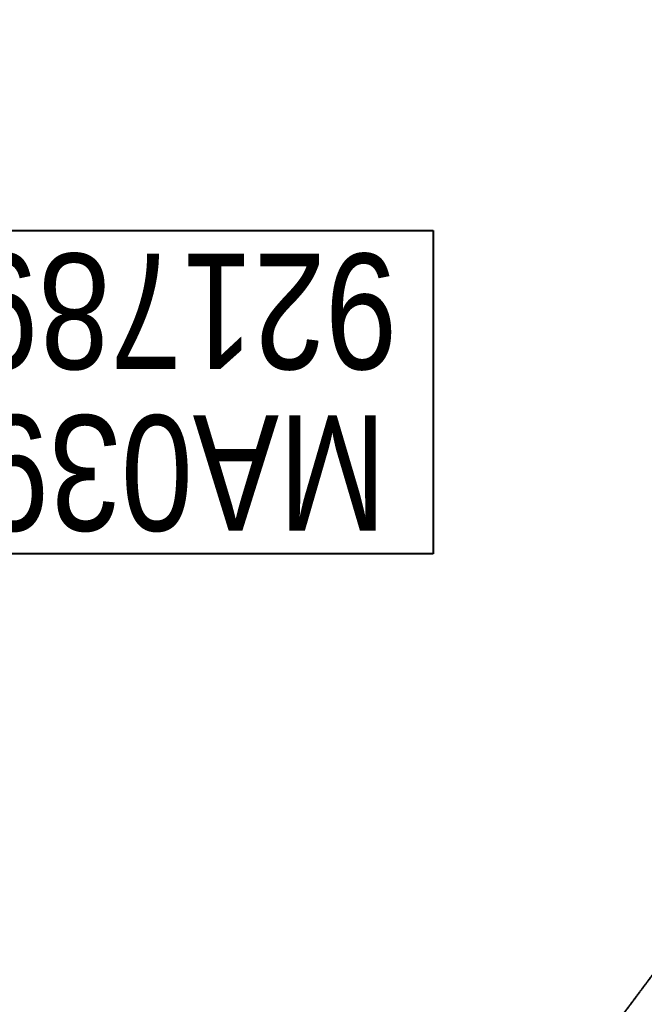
# Model space of a CAD drawing. Header units: centimetres. Extents: x -6122352 to 6876996, y -1694241 to 2592194.
# Drawn here: x 125097 to 127531, y -32344 to -28507 of the extents above; entities that cross this region are included whole.
import ezdxf
from ezdxf.xclip import XClip

# ---------------------------------------------------------------- set-up
doc = ezdxf.new("R2010")
doc.units = ezdxf.units.CM
doc.header["$MEASUREMENT"] = 0
doc.header["$XCLIPFRAME"] = 2
for name, pattern in [('DASHED2', [0.375, 0.25, -0.125]), ('XR-AR-END-SETTING OUT PLAN$0$23585-XR-AR-END-GROUND FLOOR$0$23261-XR-AR-SI-GF$0$HIDDEN', [0.375, 0.25, -0.125]), ('XR-AR-END-SETTING OUT PLAN$0$23585-XR-AR-END-GROUND FLOOR$0$XR-END-GROUND FLOOR PLAN$0$xf_6a1$0$DASHED', [0.75, 0.5, -0.25])]:
    doc.linetypes.add(name, pattern=pattern)
for name, color, linetype, lineweight in [('@ Foundations', 4, 'DASHED2', 50), ('XR-AR-END-SETTING OUT PLAN$0$23585-XR-AR-END-GROUND FLOOR$0$A-EQUP-KITN-PLAN', 202, 'Continuous', 9), ('XR-AR-END-SETTING OUT PLAN$0$23585-XR-AR-END-GROUND FLOOR$0$A-FLOR-OVHD', 9, 'XR-AR-END-SETTING OUT PLAN$0$23585-XR-AR-END-GROUND FLOOR$0$23261-XR-AR-SI-GF$0$HIDDEN', 15), ('XR-AR-END-SETTING OUT PLAN$0$23585-XR-AR-END-GROUND FLOOR$0$A-WALL', 7, 'Continuous', 30)]:
    doc.layers.add(name, color=color, linetype=linetype, lineweight=lineweight)
doc.layers.add('@MI-REF LAYER', color=7, linetype='Continuous')
doc.layers.add('B_TH_4', color=7, linetype='Continuous')
doc.styles.get("Standard").update_dxf_attribs({"font": 'arial.ttf'})
doc.styles.add('Xref group 33-41$0$Overall SOP Plan$0$LAC-609-NG10-1-XREF-GRID-125SC$0$GRID-DIM-NO', font='arial.ttf', dxfattribs={"width": 0.8})
doc.dimstyles.new('LEADER', dxfattribs={"dimtxt": 0.18, "dimasz": 0.25, "dimexe": 0.18, "dimexo": 0.0625, "dimgap": 0.09, "dimtad": 0, "dimtih": 1, "dimtoh": 1, "dimdec": 4, "dimzin": 0, "dimdsep": 46, "dimtxsty": 'Standard', "dimblk": 'DOT', "dimcen": 0.09, "dimadec": 0, "dimazin": 0, "dimtfac": 1, "dimtdec": 4, "dimtofl": 0, "dimtmove": 0, "dimatfit": 3, "dimldrblk": 'DOT', "dimfxl": 1, "dimtolj": 1, "dimtzin": 0, "dimarcsym": 0})

# ---------------------------------------------------------------- blocks, each defined once
blk = doc.blocks.new('XR-AR-END-SETTING OUT PLAN')
at = {"layer": 'XR-AR-END-SETTING OUT PLAN$0$23585-XR-AR-END-GROUND FLOOR$0$A-EQUP-KITN-PLAN', "color": 8}
for p, q in [((3650.109346702695, 14099.99880218506), (5250.113769307733, 14099.9988026619)), ((5250.113769546151, 13849.99880218506), (5250.113769307733, 14099.9988026619)), ((3650.109004810452, 13749.9988026619), (5250.113769248128, 13749.9988026619)), ((3850.109238997102, 11100.00033140182), (3850.107901349664, 13149.99880361557)), ((5650.107139065862, 13149.99880218506), (3850.107901349664, 13149.99880361557)), ((5650.107138469815, 11100.00778436661), (3850.109238997102, 11100.00033140182))]:
    blk.add_line(p, q, dxfattribs=at)
at = {"layer": 'XR-AR-END-SETTING OUT PLAN$0$23585-XR-AR-END-GROUND FLOOR$0$A-EQUP-KITN-PLAN', "color": 8, "linetype": 'XR-AR-END-SETTING OUT PLAN$0$23585-XR-AR-END-GROUND FLOOR$0$XR-END-GROUND FLOOR PLAN$0$xf_6a1$0$DASHED'}
blk.add_line((5650.107175782323, 10900.00331449509), (3850.106041803956, 10900.00036239624), dxfattribs=at)
at = {"layer": 'XR-AR-END-SETTING OUT PLAN$0$23585-XR-AR-END-GROUND FLOOR$0$A-FLOR-OVHD', "color": 8, "ltscale": 5}
for p, q in [((5250.252145186067, 13849.9988026619), (3650.247722819448, 13849.99880218506)), ((5250.113769248128, 13749.9988026619), (3650.10934664309, 13749.99880218506)), ((5650.107102051377, 12949.99724912643), (5650.107101693749, 11300.00188589096)), ((5750.105340138078, 12949.99724960327), (5750.107102289796, 11300.00188541412))]:
    blk.add_line(p, q, dxfattribs=at)
at = {"layer": 'XR-AR-END-SETTING OUT PLAN$0$23585-XR-AR-END-GROUND FLOOR$0$A-WALL', "color": 8}
for points in [[(5250.089069798589, 13749.99880170822), (5250.089070156217, 13849.99880313873), (5750.107358172536, 13849.99880313873), (5750.105340138078, 12949.99724960327), (5650.107102051377, 12949.99724912643), (5650.107250109315, 13749.99880218506)], [(5650.105998054147, 10500.00084495544), (5750.106065586209, 10500.00084400177), (5750.107102289796, 11300.00188541412), (5650.107101693749, 11300.00188589096)]]:
    blk.add_lwpolyline(points, close=True, dxfattribs=at)
blk.add_lwpolyline([(3850.106042101979, 10500.01968860626), (5750.107330158353, 10500.00084400177), (5750.107415214181, 10250.00188541412), (4790.107357934117, 10249.9985537529), (4790.107358291745, 10149.99855566025), (4540.107357993722, 10149.99855566025), (4540.10735835135, 10249.9985537529), (3000.102095916867, 10249.99855327606), (3000.102079048753, 11999.99910259247), (3250.104392960668, 11999.99910163879), (3250.104392841458, 11100.02067995071), (3850.106042161584, 11100.02068090439), (3850.10604198277, 10499.99947547913)], dxfattribs=at)
blk = doc.blocks.new('END UNIT')
at = {"xscale": 0.001, "yscale": 0.001, "zscale": 0.001}
blk.add_blockref('XR-AR-END-SETTING OUT PLAN', (-9.150201729830158, 0), dxfattribs=at)
blk = doc.blocks.new('TH_4')
blk.add_blockref('END UNIT', (495802.3053798428, 2769130.514097063))
blk = doc.blocks.new('A$C780da55d')
at = {"layer": 'B_TH_4', "xscale": 1.000039159572381, "yscale": 1.000039159572381, "zscale": 1.000039159572381}
blk.add_blockref('TH_4', (-495814.0704651335, -2769239.302089663), dxfattribs=at)
blk = doc.blocks.new('23585-XR-AR-MALDIVE-2$0$TH_4')
blk.add_blockref('A$C780da55d', (495794.655359471, 2769130.864096801))
at = {"layer": '@ Foundations', "linetype": 'DASHED2', "ltscale": 0.25}
blk.add_lwpolyline([(495795.2303292943, 2769142.764769025), (495797.3303292943, 2769142.764769025), (495797.3303292943, 2769145.464769024), (495795.2303292943, 2769145.464769024)], close=True, dxfattribs=at)
blk = doc.blocks.new('_Dot')
at = {"color": 0, "linetype": 'ByBlock', "lineweight": -2}
blk.add_line((-0.5, 0), (-1, 0), dxfattribs=at)
at = {"color": 0, "linetype": 'ByBlock', "const_width": 0.5}
blk.add_lwpolyline([(-0.25, 0, 1), (0.25, 0, 1)], format="xyb", close=True, dxfattribs=at)

msp = doc.modelspace()

# ---------------------------------------------------------------- hatches: boundary and pattern name
at = {"layer": '@MI-REF LAYER'}
h = msp.add_hatch(dxfattribs=at)
h.set_pattern_fill('ANSI31', color=256, scale=1999.999998458916, angle=186.7183412143764)
h.set_pattern_definition([(231.7183412143764, (-2377109729.195271, -1504175463.930205), (196.2436825049419, -154.8819453021617), [])])
h.paths.add_polyline_path([(92037.13902258463, -23664.3948279237), (128338.704709431, -23670.85480309973), (128336.2093290135, -37944.68568790456), (122085.9638312767, -37943.57343604637), (122086.1519751847, -37642.94383336664), (98284.7186077416, -37638.70829634352), (98284.79975513293, -37939.33794656528), (92034.55425807217, -37938.22569720303)])

# ---------------------------------------------------------------- next in the draw order: block references
ref = msp.add_blockref('23585-XR-AR-MALDIVE-2$0$TH_4', (496417262.486582, 2769024071.136306), dxfattribs=dict(at, xscale=999.9999999999998, yscale=999.9999999999998, zscale=999.9999999999998, rotation=179.9898040398786))
XClip(ref).set_block_clipping_path([(495835.39554444235, 2769154.4543920932), (495826.3054936873, 2769154.4143740092), (495820.3054908863, 2769154.4143365184), (495814.30548605276, 2769154.414299026), (495808.30548121966, 2769154.4142615357), (495802.3054763861, 2769154.4142240435), (495793.3572849813, 2769154.454544789), (495793.3582675471, 2769130.514365376), (495835.3955587419, 2769130.5143724433)])

# ---------------------------------------------------------------- next in the draw order: wipeouts: each hides what was drawn before it
at = {"color": 10}
msp.add_wipeout([(92037.13902258464, -23664.3948279237), (128338.70470943095, -23670.854803099734), (128336.20932901348, -37944.685687904566), (122085.96383127675, -37943.57343604637), (122086.15197518466, -37642.94383336664), (98284.71860774161, -37638.708296343524), (98284.79975513293, -37939.337946565276), (92034.55425807218, -37938.22569720303)], dxfattribs=at).dxf.layer = '@MI-REF LAYER'

# ---------------------------------------------------------------- next in the draw order: texts
at = {"layer": '@MI-REF LAYER', "color": 7, "insert": (126618.0477208697, -30498.4439678073, -157.4610399852849), "char_height": 450, "width": 2056.8768805703, "attachment_point": 1, "rotation": 179.98916284672137, "line_spacing_factor": 0.8394388776454546, "style": 'Xref group 33-41$0$Overall SOP Plan$0$LAC-609-NG10-1-XREF-GRID-125SC$0$GRID-DIM-NO', "bg_fill": 19, "box_fill_scale": 1.2, "bg_fill_color": 256, "bg_fill_transparency": 0}
msp.add_mtext('\\pxqc;MA0397\\P9217896', dxfattribs=at)

# ---------------------------------------------------------------- next in the draw order: leaders
at = {"layer": '@MI-REF LAYER', "linetype": 'DASHED2'}
msp.add_leader([(130193.3673452926, -28706.38024518375), (127172.5880985862, -32751.31953390549)], dimstyle='LEADER', dxfattribs=at)

# ---------------------------------------------------------------- next in the draw order: wipeouts: each hides what was drawn before it
at = {"color": 10}
msp.add_wipeout([(127176.81151370527, -31470.960322315346), (119991.08786053133, -31469.72131559444), (119990.51858032671, -34771.31018568573), (127176.24223389426, -34772.54919121099), (127176.81151335218, -31470.960322619278)], dxfattribs=at).dxf.layer = '@MI-REF LAYER'

doc.saveas('drawing.dxf')
